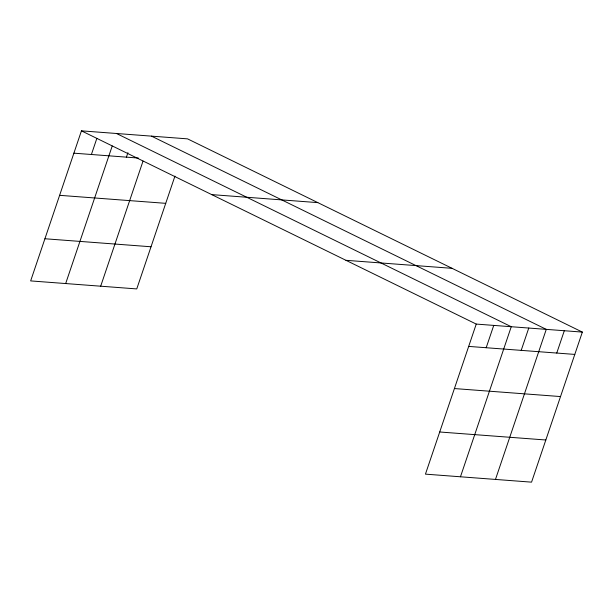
<?xml version="1.0" encoding="UTF-8"?>
<svg xmlns="http://www.w3.org/2000/svg" width="613" height="613" viewBox="0 0 613 613"><rect width="100%" height="100%" fill="white"/><g stroke="black" fill="none" stroke-linecap="round" stroke-linejoin="round"><path stroke-width="0.92" d="M582.35 332.093L476.24 324.078L425.445 474.14L531.555 482.155L582.35 332.093L187.555 138.86L81.445 130.845L30.65 280.907L136.76 288.922L174.943 176.115M91.398 154.499L96.839 138.423M65.668 283.551L112.225 145.994M126.416 157.143L127.925 152.675M100.685 286.194L143.028 161.096M486.186 347.724L493.749 325.403M460.463 476.784L511.257 326.721L116.462 133.488M521.203 350.368L528.766 328.047M495.48 479.427L546.275 329.365L151.48 136.132M556.757 353.05L564.312 330.729M73.889 153.173L138.392 158.047M211.723 194.612L317.841 202.627M59.622 195.325L165.732 203.34M345.954 260.31L452.065 268.325M44.918 238.756L151.028 246.771M468.677 346.406L574.795 354.414M454.409 388.558L560.527 396.565M439.713 431.989L545.823 439.996M81.445 130.845L476.24 324.078"/></g></svg>
